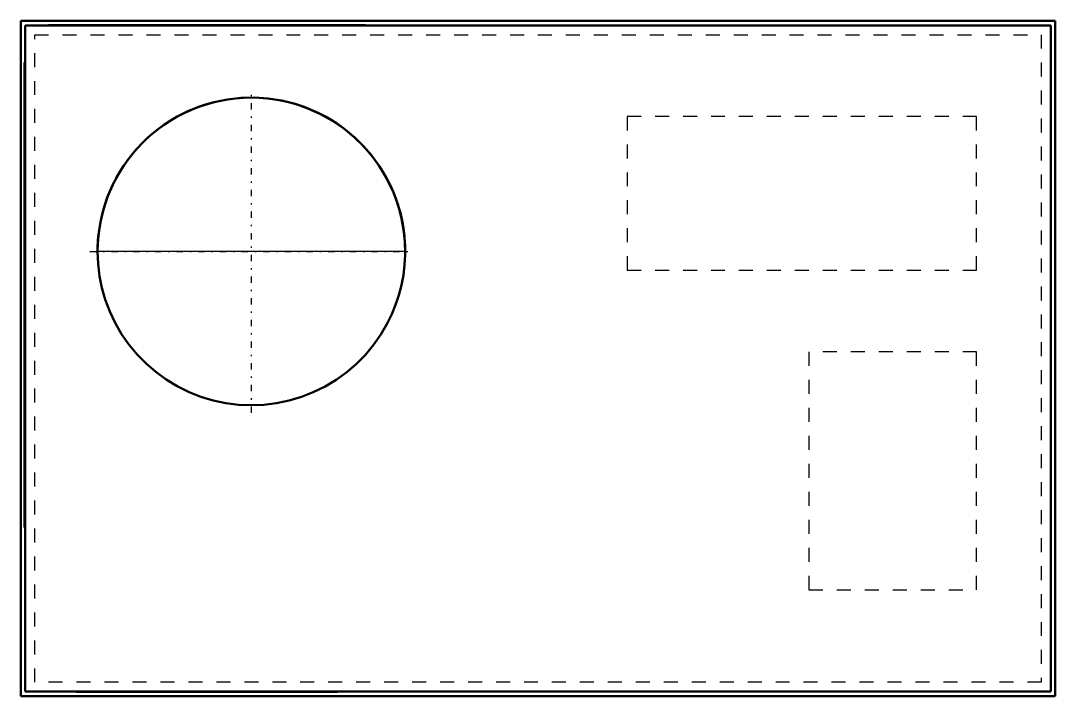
# Model space of a CAD drawing. Header units: inches. Extents: x -37 to 37, y -24.2 to 24.2.
import ezdxf

# ---------------------------------------------------------------- set-up
doc = ezdxf.new("R2010")
doc.units = ezdxf.units.IN
doc.header["$MEASUREMENT"] = 0
doc.linetypes.add('Center', pattern=[1.5, 0.45, -0.5, 0.05, -0.5])
doc.linetypes.add('Dashed', pattern=[2, 1, -1])
for name, color, linetype, lineweight in [('AM_0', 7, 'Continuous', 50), ('AM_4', 3, 'Continuous', 25), ('AM_7', 7, 'Center', 25), ('AM_9', 6, 'Dashed', 25)]:
    doc.layers.add(name, color=color, linetype=linetype, lineweight=lineweight)

# ---------------------------------------------------------------- blocks, each defined once
blk = doc.blocks.new('1_DSG0603DH00001S_PART8_0_in_DSG0603DH00001S_4')
at = {"layer": 'AM_0'}
for p, q in [((-37, 24.15625), (-37, -24.15625)), ((37, 24.15625), (-37, 24.15625)), ((37, -24.15625), (37, 24.15625)), ((-37, -24.15625), (37, -24.15625))]:
    blk.add_line(p, q, dxfattribs=at)
at = {"layer": 'AM_9'}
for p, q in [((-36, -23.15625), (-36, 23.15625)), ((-36, 23.15625), (36, 23.15625)), ((36, 23.15625), (36, -23.15625)), ((36, -23.15625), (-36, -23.15625))]:
    blk.add_line(p, q, dxfattribs=at)
blk = doc.blocks.new('2_DSG0603DH00001S_PART7_0_in_DSG0603DH00001S_4')
at = {"layer": 'AM_0'}
for p, q in [((-36.6875, 23.8125), (-36.6875, -23.8125)), ((36.6875, 23.8125), (-36.6875, 23.8125)), ((36.6875, -23.8125), (36.6875, 23.8125)), ((-36.6875, -23.8125), (36.6875, -23.8125))]:
    blk.add_line(p, q, dxfattribs=at)
blk = doc.blocks.new('3_DSG0603DH00001S_PART6_0_in_DSG0603DH00001S_4')
at = {"layer": 'AM_9'}
for p, q in [((6.375, 17.3125), (6.375, 6.3125)), ((31.375, 17.3125), (6.375, 17.3125)), ((31.375, 6.3125), (31.375, 17.3125)), ((6.375, 6.3125), (31.375, 6.3125))]:
    blk.add_line(p, q, dxfattribs=at)
blk = doc.blocks.new('4_DSG0603DH00001S_PART5_0_in_DSG0603DH00001S_4')
at = {"layer": 'AM_9'}
for p, q in [((19.375, 0.46875), (19.375, -16.53125)), ((31.375, 0.46875), (19.375, 0.46875)), ((31.375, -16.53125), (31.375, 0.46875)), ((19.375, -16.53125), (31.375, -16.53125))]:
    blk.add_line(p, q, dxfattribs=at)
blk = doc.blocks.new('5_DSG0603DH00001S_PART4_0_in_DSG0603DH00001S_4')
at = {"layer": 'AM_0'}
for p, q in [((-36.71875, 21.15625), (-36.6875, 21.15625)), ((-36.71875, -12.078125), (-36.71875, 21.15625)), ((-36.6875, -12.078125), (-36.71875, -12.078125))]:
    blk.add_line(p, q, dxfattribs=at)
blk = doc.blocks.new('6_DSG0603DH00001S_PART3_0_in_DSG0603DH00001S_4')
at = {"layer": 'AM_0'}
for p, q in [((-35, 23.844), (-35, 23.812)), ((-35, 23.844), (-12.333, 23.844)), ((-12.333, 23.812), (-12.333, 23.844))]:
    blk.add_line(p, q, dxfattribs=at)
blk = doc.blocks.new('7_DSG0603DH00001S_PART2_0_in_DSG0603DH00001S_4')
at = {"layer": 'AM_0'}
for p, q in [((-31.368, 9.355), (-31.447, 8.734)), ((-31.447, 8.734), (-31.472, 8.439)), ((-31.499, 7.788), (-31.5, 7.692)), ((-9.5, 7.695), (-9.501, 7.819))]:
    blk.add_line(p, q, dxfattribs=at)
for points in [[(-9.501, 7.819), (-9.508, 8.075), (-9.589, 9.05), (-9.755, 10.013), (-10.007, 10.958), (-10.342, 11.876), (-10.757, 12.762), (-11.248, 13.607), (-11.813, 14.405), (-12.447, 15.149), (-13.144, 15.835), (-13.899, 16.456), (-14.706, 17.007), (-15.56, 17.484), (-16.452, 17.884), (-17.376, 18.203), (-18.325, 18.439), (-19.291, 18.59), (-20.266, 18.654), (-21.244, 18.631), (-22.215, 18.522), (-23.173, 18.326), (-24.107, 18.048), (-24.986, 17.7), (-25.801, 17.294), (-26.309, 16.997), (-26.788, 16.682), (-27.238, 16.351), (-27.705, 15.968), (-28.221, 15.492), (-28.769, 14.91), (-29.332, 14.213), (-29.888, 13.389), (-30.41, 12.431), (-30.761, 11.621), (-31.061, 10.734), (-31.295, 9.77), (-31.368, 9.355)], [(-31.472, 8.439), (-31.498, 7.885), (-31.499, 7.788)], [(-9.5, 7.656), (-9.5, 7.656), (-9.5, 7.653), (-9.5, 7.641), (-9.5, 7.596), (-9.503, 7.415), (-9.543, 6.691), (-9.63, 5.969), (-9.765, 5.255), (-9.951, 4.538), (-10.185, 3.836), (-10.459, 3.165), (-10.778, 2.51), (-11.237, 1.723), (-11.764, 0.972), (-12.347, 0.272), (-12.991, -0.382), (-13.684, -0.978), (-14.425, -1.514), (-15.23, -1.999), (-16.075, -2.414), (-16.923, -2.746), (-17.803, -3.008), (-18.694, -3.195), (-19.605, -3.307), (-20.515, -3.344), (-21.431, -3.304), (-22.335, -3.19), (-23.232, -2.999), (-24.107, -2.736), (-24.957, -2.4), (-25.8, -1.983), (-26.604, -1.495), (-27.34, -0.958), (-28.034, -0.358), (-28.672, 0.293), (-29.257, 0.999), (-29.778, 1.746), (-30.238, 2.54), (-30.628, 3.363), (-30.95, 4.221), (-31.186, 5.048), (-31.358, 5.895), (-31.464, 6.77), (-31.5, 7.656)]]:
    blk.add_lwpolyline(points, dxfattribs=at)
blk.add_arc((-20.5, 7.656), 11, 360, 180, dxfattribs=at)
at = {"layer": 'AM_4'}
blk.add_line((-9.5, 7.656), (-31.5, 7.656), dxfattribs=at)
at = {"layer": 'AM_7'}
for p, q in [((-20.5, -3.894), (-20.5, 19.206)), ((-32.05, 7.656), (-8.95, 7.656))]:
    blk.add_line(p, q, dxfattribs=at)
blk = doc.blocks.new('8_DSG0603DH00001S_PART1_0_in_DSG0603DH00001S_4')
at = {"layer": 'AM_0'}
for p, q in [((-33, -23.844), (-33, -23.813)), ((-14.333, -23.844), (-33, -23.844)), ((-14.333, -23.813), (-14.333, -23.844))]:
    blk.add_line(p, q, dxfattribs=at)

msp = doc.modelspace()

# ---------------------------------------------------------------- block references
for name in ['1_DSG0603DH00001S_PART8_0_in_DSG0603DH00001S_4', '2_DSG0603DH00001S_PART7_0_in_DSG0603DH00001S_4', '6_DSG0603DH00001S_PART3_0_in_DSG0603DH00001S_4', '5_DSG0603DH00001S_PART4_0_in_DSG0603DH00001S_4', '7_DSG0603DH00001S_PART2_0_in_DSG0603DH00001S_4', '3_DSG0603DH00001S_PART6_0_in_DSG0603DH00001S_4', '4_DSG0603DH00001S_PART5_0_in_DSG0603DH00001S_4', '8_DSG0603DH00001S_PART1_0_in_DSG0603DH00001S_4']:
    msp.add_blockref(name, (0, 0))

doc.saveas('drawing.dxf')
